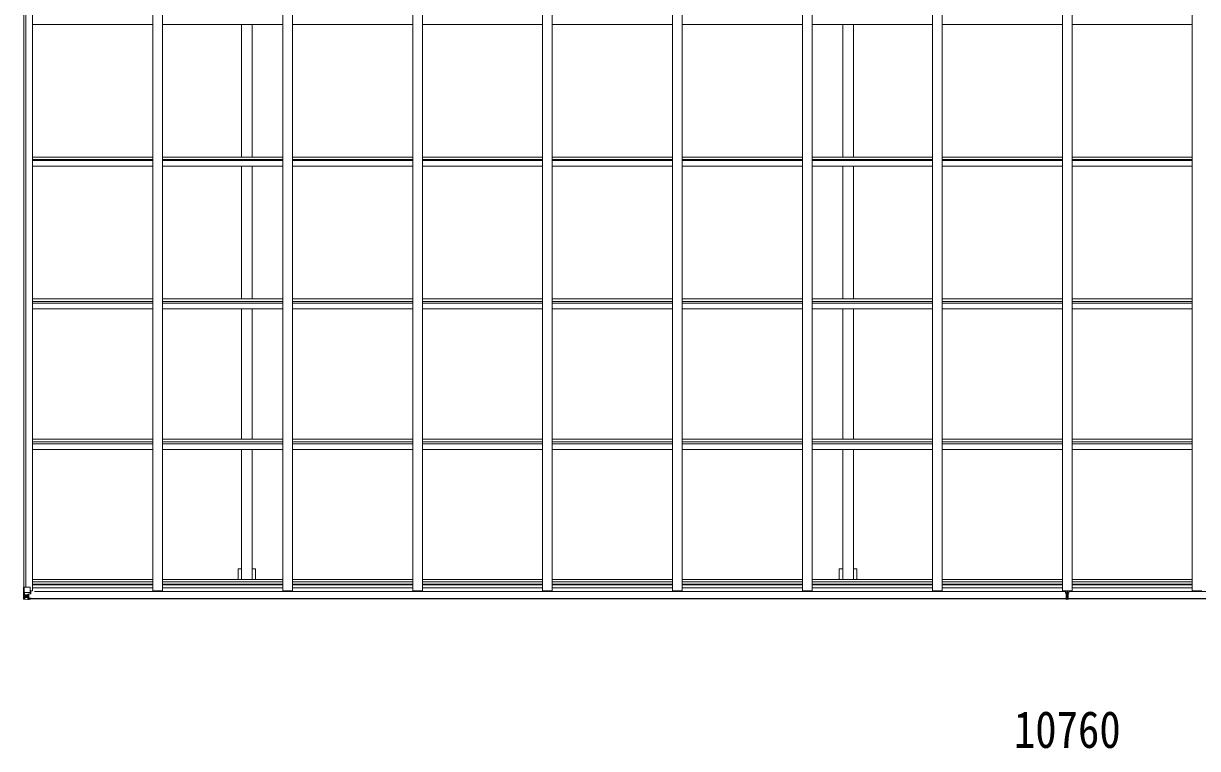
# Model space of a CAD drawing. Units: millimetres at full size, sheet at 1:40; details may follow other scales. Extents: x -11181 to 11305, y -7804 to 7716.
# Drawn here: x -695 to 5359, y 304 to 4045 of the extents above; entities that cross this region are included whole.
import ezdxf
from ezdxf.enums import TextEntityAlignment as Align

# ---------------------------------------------------------------- set-up
doc = ezdxf.new("R2010")
doc.units = ezdxf.units.MM
doc.header["$LTSCALE"] = 40
for name, color, linetype, lineweight in [('0-1_本体', 4, 'Continuous', 9), ('0-2_部品', 7, 'Continuous', 9), ('0-4_TABLE1', 3, 'Continuous', 9), ('0-A_寸法', 6, 'Continuous', 9)]:
    doc.layers.add(name, color=color, linetype=linetype, lineweight=lineweight)
doc.styles.add('ＭＳ ゴシック', font='')
doc.styles.get('ＭＳ ゴシック').set_extended_font_data('MS Gothic')

msp = doc.modelspace()

# ---------------------------------------------------------------- linework, layer by layer
at = {"layer": '0-1_本体'}
for p, q in [((-693.47, 1136.26), (-693.47, 6998.07)), ((-683.64, 1136.26), (-683.64, 6998.07)), ((-648.47, 1117.8), (-648.47, 7016.53)), ((-28.47, 1117.8), (-28.47, 7016.53)), ((21.53, 1117.8), (21.53, 7016.53)), ((641.53, 1117.8), (641.53, 7016.53)), ((691.53, 1117.8), (691.53, 7016.53)), ((1311.53, 1117.8), (1311.53, 7016.53)), ((1361.53, 1117.8), (1361.53, 7016.53)), ((1981.53, 1117.8), (1981.53, 7016.53)), ((2031.53, 1117.8), (2031.53, 7016.53)), ((2651.53, 1117.8), (2651.53, 7016.53)), ((2701.53, 1117.8), (2701.53, 7016.53)), ((3321.53, 1117.8), (3321.53, 7016.53)), ((3371.53, 1117.8), (3371.53, 7016.53)), ((3991.53, 1117.8), (3991.53, 7016.53)), ((4041.53, 1117.8), (4041.53, 7016.53)), ((4661.53, 1117.8), (4661.53, 7016.53)), ((4711.53, 1117.8), (4711.53, 7016.53)), ((5331.53, 1117.8), (5331.53, 7016.53)), ((-648.47, 4039.16), (-28.47, 4039.16)), ((21.53, 4039.16), (641.53, 4039.16)), ((429.03, 3355.56), (429.03, 4039.16)), ((484.03, 3355.56), (484.03, 4039.16)), ((691.53, 4039.16), (1311.53, 4039.16)), ((1361.53, 4039.16), (1981.53, 4039.16)), ((2031.53, 4039.16), (2651.53, 4039.16)), ((2701.53, 4039.16), (3321.53, 4039.16)), ((3371.53, 4039.16), (3991.53, 4039.16)), ((3529.03, 3355.56), (3529.03, 4039.16)), ((3584.03, 3355.56), (3584.03, 4039.16)), ((4041.53, 4039.16), (4661.53, 4039.16)), ((5331.53, 4039.16), (4711.53, 4039.16)), ((-648.47, 3355.56), (-28.47, 3355.56)), ((-648.47, 3342.54), (-28.47, 3342.54)), ((-648.47, 3337.97), (-28.47, 3337.97)), ((21.53, 3355.56), (641.53, 3355.56)), ((21.53, 3342.54), (641.53, 3342.54)), ((21.53, 3337.97), (641.53, 3337.97)), ((691.53, 3355.56), (1311.53, 3355.56)), ((691.53, 3342.54), (1311.53, 3342.54)), ((691.53, 3337.97), (1311.53, 3337.97)), ((1361.53, 3355.56), (1981.53, 3355.56)), ((1361.53, 3342.54), (1981.53, 3342.54)), ((1361.53, 3337.97), (1981.53, 3337.97)), ((2031.53, 3355.56), (2651.53, 3355.56)), ((2031.53, 3342.54), (2651.53, 3342.54)), ((2031.53, 3337.97), (2651.53, 3337.97)), ((2701.53, 3355.56), (3321.53, 3355.56)), ((2701.53, 3342.54), (3321.53, 3342.54)), ((2701.53, 3337.97), (3321.53, 3337.97)), ((3371.53, 3355.56), (3991.53, 3355.56)), ((3371.53, 3342.54), (3991.53, 3342.54)), ((3371.53, 3337.97), (3991.53, 3337.97)), ((4041.53, 3355.56), (4661.53, 3355.56)), ((4041.53, 3342.54), (4661.53, 3342.54)), ((4041.53, 3337.97), (4661.53, 3337.97)), ((5331.53, 3355.56), (4711.53, 3355.56)), ((5331.53, 3342.54), (4711.53, 3342.54)), ((5331.53, 3337.97), (4711.53, 3337.97)), ((-648.47, 3308.24), (-28.47, 3308.24)), ((21.53, 3308.24), (641.53, 3308.24)), ((429.03, 2623.89), (429.03, 3308.24)), ((484.03, 2623.89), (484.03, 3308.24)), ((691.53, 3308.24), (1311.53, 3308.24)), ((1361.53, 3308.24), (1981.53, 3308.24)), ((2031.53, 3308.24), (2651.53, 3308.24)), ((2701.53, 3308.24), (3321.53, 3308.24)), ((3371.53, 3308.24), (3991.53, 3308.24)), ((3529.03, 2623.89), (3529.03, 3308.24)), ((3584.03, 2623.89), (3584.03, 3308.24)), ((4041.53, 3308.24), (4661.53, 3308.24)), ((5331.53, 3308.24), (4711.53, 3308.24)), ((-648.48, 2610.98), (-28.47, 2610.98)), ((-648.47, 2623.89), (-28.47, 2623.89)), ((21.53, 2623.89), (641.53, 2623.89)), ((21.53, 2610.98), (641.53, 2610.98)), ((691.53, 2623.89), (1311.53, 2623.89)), ((691.53, 2610.98), (1311.53, 2610.98)), ((1361.53, 2623.89), (1981.53, 2623.89)), ((1361.53, 2610.98), (1981.53, 2610.98)), ((2031.53, 2623.89), (2651.53, 2623.89)), ((2031.53, 2610.98), (2651.53, 2610.98)), ((2701.53, 2623.89), (3321.53, 2623.89)), ((2701.53, 2610.98), (3321.53, 2610.98)), ((3371.53, 2623.89), (3991.53, 2623.89)), ((3371.53, 2610.98), (3991.53, 2610.98)), ((4041.53, 2623.89), (4661.53, 2623.89)), ((4041.53, 2610.98), (4661.52, 2610.98)), ((5331.53, 2623.89), (4711.53, 2623.89)), ((5331.53, 2610.98), (4711.55, 2610.98)), ((-648.47, 2601.9), (-28.47, 2601.9)), ((-648.47, 2572.76), (-28.47, 2572.76)), ((21.53, 2601.9), (641.53, 2601.9)), ((21.53, 2572.76), (641.53, 2572.76)), ((429.03, 1899.33), (429.03, 2572.76)), ((484.03, 1899.33), (484.03, 2572.76)), ((691.53, 2601.9), (1311.53, 2601.9)), ((691.53, 2572.76), (1311.53, 2572.76)), ((1361.53, 2601.9), (1981.53, 2601.9)), ((1361.53, 2572.76), (1981.53, 2572.76)), ((2031.53, 2601.9), (2651.53, 2601.9)), ((2031.53, 2572.76), (2651.53, 2572.76)), ((2701.53, 2601.9), (3321.53, 2601.9)), ((2701.53, 2572.76), (3321.53, 2572.76)), ((3371.53, 2601.9), (3991.53, 2601.9)), ((3371.53, 2572.76), (3991.53, 2572.76)), ((3529.03, 1899.33), (3529.03, 2572.76)), ((3584.03, 1899.33), (3584.03, 2572.76)), ((4041.53, 2601.9), (4661.53, 2601.9)), ((4041.53, 2572.76), (4661.53, 2572.76)), ((5331.53, 2601.9), (4711.53, 2601.9)), ((5331.53, 2572.76), (4711.53, 2572.76)), ((-648.47, 1899.33), (-28.47, 1899.33)), ((-648.47, 1886.5), (-28.47, 1886.5)), ((21.53, 1899.33), (641.53, 1899.33)), ((21.53, 1886.5), (641.53, 1886.5)), ((691.53, 1899.33), (1311.53, 1899.33)), ((691.53, 1886.5), (1311.53, 1886.5)), ((1361.53, 1899.33), (1981.53, 1899.33)), ((1361.53, 1886.5), (1981.53, 1886.5)), ((2031.53, 1899.33), (2651.53, 1899.33)), ((2031.53, 1886.5), (2651.53, 1886.5)), ((2701.53, 1899.33), (3321.53, 1899.33)), ((2701.53, 1886.5), (3321.53, 1886.5)), ((3371.53, 1899.33), (3991.53, 1899.33)), ((3371.53, 1886.5), (3991.53, 1886.5)), ((4041.53, 1899.33), (4661.53, 1899.33)), ((4041.53, 1886.5), (4661.53, 1886.5)), ((5331.53, 1899.33), (4711.53, 1899.33)), ((5331.53, 1886.5), (4711.53, 1886.5)), ((-648.47, 1876.34), (-28.47, 1876.34)), ((-648.47, 1847.38), (-28.47, 1847.38)), ((21.53, 1876.34), (641.53, 1876.34)), ((21.53, 1847.38), (641.53, 1847.38)), ((429.03, 1847.38), (429.03, 1176.66)), ((484.03, 1847.38), (484.03, 1176.66)), ((691.53, 1876.34), (1311.53, 1876.34)), ((691.53, 1847.38), (1311.53, 1847.38)), ((1361.53, 1876.34), (1981.53, 1876.34)), ((1361.53, 1847.38), (1981.53, 1847.38)), ((2031.53, 1876.34), (2651.53, 1876.34)), ((2031.53, 1847.38), (2651.53, 1847.38)), ((2701.53, 1876.34), (3321.53, 1876.34)), ((2701.53, 1847.38), (3321.53, 1847.38)), ((3371.53, 1876.34), (3991.53, 1876.34)), ((3371.53, 1847.38), (3991.53, 1847.38)), ((3529.03, 1847.38), (3529.03, 1176.66)), ((3584.03, 1847.38), (3584.03, 1176.66)), ((4041.53, 1876.34), (4661.53, 1876.34)), ((4041.53, 1847.38), (4661.53, 1847.38)), ((5331.53, 1876.34), (4711.53, 1876.34)), ((5331.53, 1847.38), (4711.53, 1847.38)), ((501.73, 1231.5), (484.03, 1231.5)), ((501.73, 1231.5), (501.73, 1176.66)), ((3601.73, 1231.5), (3584.03, 1231.5)), ((3601.73, 1231.5), (3601.73, 1176.66)), ((-648.47, 1176.66), (-28.47, 1176.66)), ((-648.47, 1163.84), (-28.47, 1163.84)), ((-648.47, 1152.49), (-28.47, 1152.49)), ((21.53, 1176.66), (641.53, 1176.66)), ((21.53, 1163.84), (641.53, 1163.84)), ((21.53, 1152.49), (641.53, 1152.49)), ((691.53, 1176.66), (1311.53, 1176.66)), ((691.53, 1163.84), (1311.53, 1163.84)), ((691.53, 1152.49), (1311.53, 1152.49)), ((1361.53, 1176.66), (1981.53, 1176.66)), ((1361.53, 1163.84), (1981.53, 1163.84)), ((1361.53, 1152.49), (1981.53, 1152.49)), ((2031.53, 1176.66), (2651.53, 1176.66)), ((2031.53, 1163.84), (2651.53, 1163.84)), ((2031.53, 1152.49), (2651.53, 1152.49)), ((2701.53, 1176.66), (3321.53, 1176.66)), ((2701.53, 1163.84), (3321.53, 1163.84)), ((2701.53, 1152.49), (3321.53, 1152.49)), ((3371.53, 1176.66), (3991.53, 1176.66)), ((3371.53, 1163.84), (3991.53, 1163.84)), ((3371.53, 1152.49), (3991.53, 1152.49)), ((4041.53, 1176.66), (4661.53, 1176.66)), ((4041.53, 1163.84), (4661.53, 1163.84)), ((4041.53, 1152.49), (4661.53, 1152.49)), ((5331.53, 1176.66), (4711.53, 1176.66)), ((5331.53, 1163.84), (4711.53, 1163.84)), ((5331.53, 1152.49), (4711.53, 1152.49)), ((-648.47, 1117.8), (-661.47, 1117.8)), ((-648.47, 1148.7), (-28.47, 1148.7)), ((-648.47, 1132.75), (-28.47, 1132.75)), ((4678.03, 1114.47), (-639.47, 1114.47)), ((-28.47, 1117.8), (21.53, 1117.8)), ((21.53, 1148.7), (641.53, 1148.7)), ((21.53, 1132.75), (641.53, 1132.75)), ((641.53, 1117.8), (691.53, 1117.8)), ((691.53, 1148.7), (1311.53, 1148.7)), ((691.53, 1132.75), (1311.53, 1132.75)), ((1311.53, 1117.8), (1361.53, 1117.8)), ((1361.53, 1148.7), (1981.53, 1148.7)), ((1361.53, 1132.75), (1981.53, 1132.75)), ((1981.53, 1117.8), (2031.53, 1117.8)), ((2031.53, 1148.7), (2651.53, 1148.7)), ((2031.53, 1132.75), (2651.53, 1132.75)), ((2651.53, 1117.8), (2701.53, 1117.8)), ((2701.53, 1148.7), (3321.53, 1148.7)), ((2701.53, 1132.75), (3321.53, 1132.75)), ((3321.53, 1117.8), (3371.53, 1117.8)), ((3371.53, 1148.7), (3991.53, 1148.7)), ((3371.53, 1132.75), (3991.53, 1132.75)), ((3991.53, 1117.8), (4041.53, 1117.8)), ((4041.53, 1148.7), (4661.53, 1148.7)), ((4041.53, 1132.75), (4661.53, 1132.75)), ((4661.53, 1117.8), (4711.53, 1117.8)), ((4695.03, 1114.47), (10012.53, 1114.47)), ((5331.53, 1148.7), (4711.53, 1148.7)), ((5331.53, 1132.75), (4711.53, 1132.75)), ((5381.53, 1117.8), (5331.53, 1117.8)), ((-671.97, 1077.92), (4680.03, 1077.92)), ((-671.97, 1075.5), (4680.03, 1075.5)), ((10045.03, 1077.92), (4693.03, 1077.92)), ((10045.03, 1075.5), (4693.03, 1075.5))]:
    msp.add_line(p, q, dxfattribs=at)
for points in [[(429.03, 1231.5), (411.33, 1231.5), (411.33, 1176.66)], [(3529.03, 1231.5), (3511.33, 1231.5), (3511.33, 1176.66)]]:
    msp.add_lwpolyline(points, dxfattribs=at)
at = {"layer": '0-2_部品'}
for p, q in [((-692.62, 1136.26), (-662.47, 1136.26)), ((-692.62, 1136.26), (-692.62, 1075.68)), ((-692.08, 1109.38), (-685.47, 1109.6)), ((-692.08, 1109.38), (-687.94, 1097.3)), ((-685.47, 1096.06), (-687.8, 1096.03)), ((-687.8, 1096.03), (-687.8, 1082.56)), ((-685.47, 1109.6), (-661.47, 1109.6)), ((-685.47, 1096.06), (-673.47, 1096.06)), ((-685.47, 1096.06), (-685.47, 1096.06)), ((-679.99, 1089.7), (-679.99, 1090.66)), ((-673.47, 1099.36), (-673.47, 1073.26)), ((-671.97, 1096.06), (-673.47, 1096.06)), ((-662.29, 1101.91), (-672.64, 1100.25)), ((-672.64, 1099.62), (-662.29, 1101.27)), ((-672.64, 1100.25), (-672.64, 1099.62)), ((-671.97, 1074.27), (-671.97, 1099.73)), ((-667.97, 1092.47), (-671.97, 1092.47)), ((-667.97, 1100.37), (-667.97, 1080.4)), ((-662.29, 1101.27), (-662.29, 1101.91)), ((-662.02, 1101.35), (-657.97, 1101.39)), ((-661.47, 1135.26), (-661.47, 1102.17)), ((-656.97, 1113.26), (-661.47, 1113.26)), ((-657.97, 1103.12), (-656.97, 1103.11)), ((-656.97, 1101.39), (-657.97, 1101.39)), ((-656.97, 1117.8), (-656.97, 1101.39)), ((-695.47, 1075.55), (-695.47, 1075.59)), ((-694.53, 1074.6), (-694.53, 1074.56)), ((-694.53, 1074.55), (-694.53, 1074.55)), ((-685.56, 1074.17), (-693.48, 1074.64)), ((-692.62, 1075.61), (-692.62, 1075.68)), ((-688.66, 1079.05), (-691.39, 1075.39)), ((-687.8, 1082.56), (-685.47, 1082.5)), ((-685.47, 1082.51), (-673.47, 1082.51)), ((-673.47, 1073.38), (-685.47, 1074.16)), ((-674.47, 1082.51), (-673.47, 1082.51)), ((-671.97, 1082.51), (-673.47, 1082.51)), ((-671.97, 1078.97), (-673.47, 1078.97)), ((-673.47, 1074.15), (-666.97, 1073.75)), ((-666.97, 1072.87), (-673.47, 1073.26)), ((-667.97, 1084.26), (-671.97, 1084.26)), ((-671.47, 1079.33), (-671.97, 1079.33)), ((-666.97, 1074.68), (-671.97, 1074.76)), ((-666.97, 1074.27), (-671.97, 1074.27)), ((-671.86, 1080.63), (-667.97, 1080.63)), ((-671.47, 1080.42), (-671.47, 1080.26)), ((-671.47, 1080.26), (-671.47, 1080.26)), ((-661.47, 1080.17), (-671.47, 1080.26)), ((-671.47, 1078.3), (-671.47, 1080.26)), ((-663.47, 1078.33), (-671.47, 1078.33)), ((-663.47, 1078.3), (-671.47, 1078.3)), ((-666.97, 1074.68), (-666.97, 1075.5)), ((-666.97, 1074.27), (-666.97, 1074.68)), ((-666.97, 1074.27), (-666.97, 1073.75)), ((-666.97, 1073.75), (-666.97, 1072.87)), ((-661.97, 1075.06), (-661.97, 1075.5)), ((-661.67, 1075.06), (-661.97, 1075.06)), ((-661.67, 1075.06), (-659.98, 1075.5)), ((-661.47, 1080.17), (-661.47, 1078.56)), ((-661.47, 1078.56), (-656.47, 1078.56)), ((-656.47, 1077.92), (-656.47, 1078.56)), ((-656.47, 1078.56), (-655.47, 1078.56)), ((-655.47, 1080.25), (-655.47, 1080.13)), ((-655.47, 1078.56), (-655.47, 1080.13)), ((-655.47, 1078.56), (-655.47, 1077.92))]:
    msp.add_line(p, q, dxfattribs=at)
for points in [[(-695.47, 1075.59), (-695.47, 1136.26), (-692.62, 1136.26)], [(-679.99, 1090.66), (-680.95, 1090.66), (-680.95, 1089.7)], [(-657.97, 1101.39), (-657.97, 1103.12), (-661.47, 1103.14)], [(-694.53, 1074.55), (-685.47, 1074), (-673.47, 1073.26)], [(-681.91, 1088.74), (-682.87, 1088.74), (-682.87, 1087.78), (-681.91, 1087.78)], [(-680.95, 1086.82), (-680.95, 1085.86), (-679.99, 1085.86), (-679.99, 1086.82)], [(-679.03, 1087.78), (-678.07, 1087.78), (-678.07, 1088.74), (-679.03, 1088.74)], [(-656.47, 1080.29), (-671.47, 1080.42), (-671.47, 1080.42)], [(-671.47, 1079.33), (-663.47, 1079.33), (-663.47, 1077.92)], [(-661.47, 1080.17), (-661.47, 1080.18), (-655.47, 1080.13)]]:
    msp.add_lwpolyline(points, dxfattribs=at)
msp.add_circle((-680.47, 1088.26), 5.3, dxfattribs=at)
for centre, radius, start, end in [((-672.53, 1099.32), 0.937, 96.73234, 177.67791), ((-672.53, 1098.69), 0.937, 96.73234, 177.67791), ((-662.47, 1135.26), 1, 0, 90), ((-662.4, 1102.84), 0.937, 276.73234, 357.67791), ((-662.4, 1102.2), 0.937, 276.73234, 357.67791), ((-694.47, 1075.59), 0.999, 180.04917, 266.5576), ((-694.47, 1075.56), 0.999, 180.04917, 266.5576), ((-694.47, 1075.55), 1, 179.99921, 266.49983), ((-693.31, 1061.94), 12.7, 84.89689, 90.75534), ((-691.34, 1075.56), 1.28, 177.54105, 228.82169), ((-681.91, 1089.7), 0.96, 270, 0), ((-681.91, 1086.82), 0.96, 0, 90), ((-679.03, 1089.7), 0.96, 180, 270), ((-679.03, 1086.82), 0.96, 90, 180), ((-671.46, 1080.94), 0.513, 178.95293, 268.11972), ((-671.47, 1080.76), 0.5, 179.95536, 269.47105), ((-671.47, 1077.83), 0.5, 89.99891, 179.99891), ((-671.47, 1077.8), 0.5, 90.00309, 180.00198), ((-656.33, 1072.6), 7.69, 83.56574, 91.03001)]:
    msp.add_arc(centre, radius, start, end, dxfattribs=at)
for centre, major_axis, ratio, start_param, end_param in [((-691.36, 1107.03), (0.85, -2.32), 0.403757, 3.0087805, 3.9744392), ((-689.2, 1096.01), (0, -3), 0.468246, 1.5772882, 2.0127935), ((-692.53, 1074.47), (2, -0.12), 0.060933, 2.0712557, 3.1453404), ((-493.53, 1062.24), (201, -12.36), 0.060933, 3.1453404, 3.145839), ((-692.34, 1077.57), (-0.02, -3), 0.466854, 0.125683, 0.7596956), ((-690.67, 1082.64), (0.03, -5), 0.573921, 0.7672717, 1.551125), ((-767.22, 1082.51), (81.75, 0), 0.061163, 6.2824128, 6.2831853)]:
    msp.add_ellipse(centre, major_axis=major_axis, ratio=ratio, start_param=start_param, end_param=end_param, dxfattribs=at)
at = {"layer": '0-4_TABLE1'}
for p, q in [((4678.03, 1117.8), (4678.03, 1106.91)), ((4678.03, 1106.41), (4685.03, 1106.47)), ((4678.03, 1105.03), (4685.03, 1104.97)), ((4681.03, 1105.01), (4681.03, 1093.14)), ((4681.03, 1093.14), (4685.03, 1093.17)), ((4681.03, 1093.14), (4681.03, 1084.9)), ((4685.03, 1113.97), (4685.03, 1117.8)), ((4685.03, 1113.97), (4688.03, 1113.97)), ((4685.03, 1113.97), (4685.03, 1106.9)), ((4685.03, 1106.9), (4688.03, 1106.9)), ((4685.03, 1106.9), (4685.03, 1097.26)), ((4685.03, 1097.26), (4688.03, 1097.26)), ((4685.03, 1097.26), (4685.03, 1090.19)), ((4685.03, 1090.19), (4688.03, 1090.19)), ((4685.03, 1079.47), (4685.03, 1090.19)), ((4688.03, 1113.97), (4688.03, 1117.8)), ((4688.03, 1113.97), (4688.03, 1106.9)), ((4688.03, 1106.9), (4688.03, 1097.26)), ((4695.03, 1105.53), (4688.03, 1105.47)), ((4688.03, 1097.26), (4688.03, 1090.19)), ((4688.03, 1079.47), (4688.03, 1090.19)), ((4692.03, 1105.01), (4692.03, 1093.17)), ((4695.03, 1117.8), (4695.03, 1106.91)), ((4695.03, 1106.41), (4695.03, 1105.53)), ((4680.03, 1078.47), (4680.03, 1076.97)), ((4685.03, 1076.67), (4680.03, 1076.97)), ((4680.03, 1076.97), (4680.03, 1073.97)), ((4680.03, 1073.97), (4684.87, 1073.68)), ((4681.03, 1084.9), (4685.03, 1084.97)), ((4681.03, 1084.9), (4681.03, 1081.3)), ((4681.03, 1081.3), (4685.03, 1081.37)), ((4681.03, 1081.3), (4681.03, 1079.47)), ((4681.03, 1079.47), (4685.03, 1079.47)), ((4684.87, 1073.68), (4686.53, 1073.57)), ((4685.03, 1079.47), (4685.03, 1076.67)), ((4686.53, 1076.58), (4685.03, 1076.67)), ((4693.03, 1076.98), (4686.53, 1076.58)), ((4686.53, 1073.57), (4686.53, 1076.58)), ((4688.03, 1081.37), (4692.03, 1081.37)), ((4688.03, 1079.47), (4692.03, 1079.47)), ((4692.03, 1081.37), (4692.03, 1079.47)), ((4693.03, 1078.47), (4693.03, 1076.98))]:
    msp.add_line(p, q, dxfattribs=at)
for points in [[(4685.03, 1106.97), (4678.03, 1106.91), (4678.03, 1106.41), (4678.03, 1105.53)], [(4685.03, 1105.47), (4678.03, 1105.53), (4678.03, 1105.03)], [(4688.03, 1106.47), (4695.03, 1106.41), (4695.03, 1106.91), (4688.03, 1106.97)], [(4688.03, 1104.97), (4695.03, 1105.03), (4695.03, 1105.53)], [(4688.03, 1093.17), (4692.03, 1093.17), (4692.03, 1084.97)], [(4686.53, 1073.57), (4693.03, 1073.97), (4693.03, 1076.98)], [(4688.03, 1084.97), (4692.03, 1084.97), (4692.03, 1081.37)]]:
    msp.add_lwpolyline(points, dxfattribs=at)
for centre, start, end in [((4681.03, 1078.47), 90, 180), ((4692.03, 1078.47), 0, 90)]:
    msp.add_arc(centre, 1, start, end, dxfattribs=at)
for centre, major_axis, ratio, start_param, end_param in [((4685.06, 1076.67), (0.18, 2.99), 0.008711, 1.5718618, 3.1415927), ((4513.16, 1087.18), (171.87, -10.52), 0.017422, 0.0000005, 0.0010659)]:
    msp.add_ellipse(centre, major_axis=major_axis, ratio=ratio, start_param=start_param, end_param=end_param, dxfattribs=at)

# ---------------------------------------------------------------- texts
at = {"layer": '0-A_寸法', "color": 7, "style": 'ＭＳ ゴシック', "width": 0.85}
msp.add_text('10760', height=190.6, dxfattribs=at).set_placement((4411.53, 249.89), align=Align.BOTTOM_LEFT)

doc.saveas('drawing.dxf')
